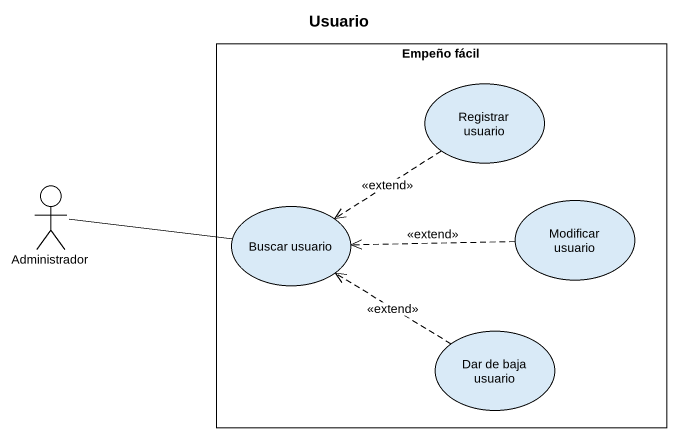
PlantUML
@startuml
title Usuario
rectangle "Empeño fácil" as Empeño_fácil {
  usecase "Registrar usuario" as Registrar_usuario
  usecase "Modificar usuario" as Modificar_usuario
  usecase "Buscar usuario" as Buscar_usuario
  usecase "Dar de baja usuario" as Dar_de_baja_usuario
}
actor Administrador
Registrar_usuario ..> Buscar_usuario : <<extend>>
Administrador -right- Buscar_usuario
Modificar_usuario .left.> Buscar_usuario : <<extend>>
Dar_de_baja_usuario .up.> Buscar_usuario : <<extend>>
@enduml
